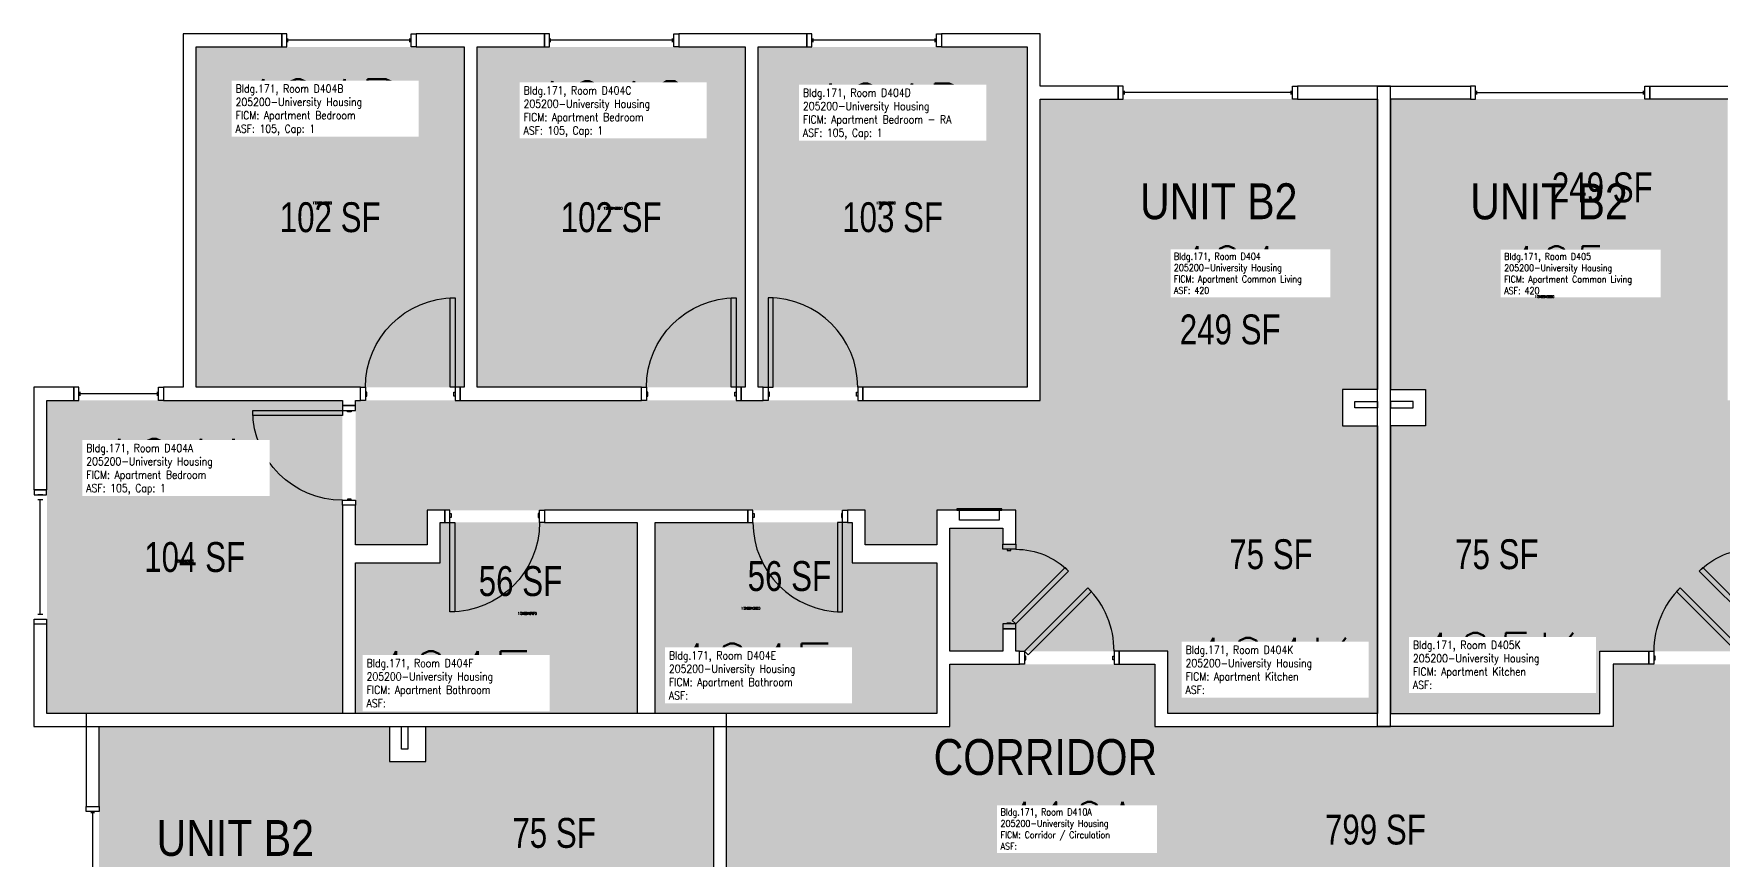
# Model space of a CAD drawing. Header units: inches. Extents: x -102 to 1651, y 245 to 1632.
# Drawn here: x -102 to 577, y 1300 to 1632 of the extents above; entities that cross this region are included whole.
import ezdxf
from ezdxf.enums import TextEntityAlignment as Align

# ---------------------------------------------------------------- set-up
doc = ezdxf.new("R2010")
doc.units = ezdxf.units.IN
doc.header["$LTSCALE"] = 48
doc.header["$MEASUREMENT"] = 0
for name, color, linetype in [('A-DOOR', 2, 'Continuous'), ('A-GLAZ', 1, 'Continuous'), ('A-IDEN-RNUM', 7, 'Continuous'), ('A-IDEN-SNUM', 4, 'Continuous'), ('A-IDEN-VNUM', 4, 'Continuous'), ('A-MISC', 1, 'Continuous'), ('A-WALL', 5, 'Continuous'), ('AREA-TEXT', 3, 'Continuous'), ('Rooms-Category-Color', 7, 'Continuous'), ('Rooms-College-Color', 7, 'Continuous'), ('Rooms-Department-Color', 7, 'Continuous'), ('Rooms-Division-Color', 7, 'Continuous'), ('Rooms-Information', 7, 'Continuous')]:
    doc.layers.add(name, color=color, linetype=linetype)
doc.styles.add('AREA', font='arial.ttf', dxfattribs={"width": 0.75, "height": 12})
doc.styles.add('ROOMSNUMBER', font='txt.shx', dxfattribs={"height": 0.03})
doc.styles.add('ROOMVNUMBER', font='simplex.shx', dxfattribs={"width": 0.85})
doc.styles.get("Standard").update_dxf_attribs({"font": 'ARIALN.TTF'})

msp = doc.modelspace()

# ---------------------------------------------------------------- hatches: boundary and pattern name
h = msp.add_hatch()
h.set_pattern_fill('ANSI31', color=256, style=0)
h.set_pattern_definition([(45, (-160.85672, 2004.84335), (-0.088388348, 0.088388348), [])])
h.paths.add_polyline_path([(170.61, 1420.89), (229.35, 1420.89), (229.35, 1411.68), (170.61, 1411.68)], flags=9)
at = {"layer": 'Rooms-Category-Color', "true_color": 0x728ef3}
for points in [[(-36.38, 1489.95), (-36.38, 1626.7), (71.25, 1626.7), (71.25, 1489.95)], [(76.5, 1626.7), (76.5, 1489.95), (184.12, 1489.95), (184.12, 1626.7)], [(297.37, 1626.7), (189.37, 1626.7), (189.37, 1489.95), (297.37, 1489.95)], [(438.11, 1489.13), (353.96, 1489.13), (353.96, 1384), (292.84, 1384), (292.84, 1392.95), (287.59, 1392.95), (287.59, 1384), (266.39, 1384), (266.39, 1433.38), (287.59, 1433.38), (287.59, 1426.95), (292.84, 1426.95), (292.84, 1440.63), (261.14, 1440.63), (261.14, 1426.75), (232.39, 1426.75), (232.39, 1440.63), (56.36, 1440.63), (56.36, 1426.75), (27.61, 1426.75), (27.61, 1484.75), (302.61, 1484.75), (302.61, 1605.75), (438.11, 1605.75)], [(443.36, 1489.13), (527.5, 1489.13), (527.5, 1384), (588.62, 1384), (588.62, 1392.95), (593.87, 1392.95), (593.87, 1384), (615.07, 1384), (615.07, 1433.38), (593.87, 1433.38), (593.87, 1426.95), (588.62, 1426.95), (588.62, 1440.63), (620.32, 1440.63), (620.32, 1426.75), (649.07, 1426.75), (649.07, 1440.63), (825.11, 1440.63), (825.11, 1426.75), (853.86, 1426.75), (853.86, 1484.75), (578.86, 1484.75), (578.86, 1605.75), (443.36, 1605.75)], [(353.96, 1359), (353.96, 1489.13), (424.11, 1489.13), (424.11, 1474.5), (438.11, 1474.5), (438.11, 1359)], [(527.5, 1359), (527.5, 1489.13), (457.36, 1489.13), (457.36, 1474.5), (443.36, 1474.5), (443.36, 1359)], [(-96.38, 1358.95), (-96.38, 1484.7), (22.37, 1484.7), (22.37, 1358.95)], [(27.62, 1358.95), (27.62, 1419.45), (61.62, 1419.45), (61.62, 1435.7), (140.77, 1435.7), (140.77, 1358.95)], [(148.02, 1358.95), (148.02, 1435.7), (227.16, 1435.7), (227.16, 1419.45), (261.16, 1419.45), (261.16, 1358.95)], [(41.23, 1353.75), (41.23, 1269.61), (146.65, 1269.49), (146.65, 1208.36), (137.41, 1208.48), (137.41, 1203.23), (146.36, 1203.23), (146.36, 1182.03), (96.98, 1182.03), (96.98, 1203.23), (103.41, 1203.23), (103.41, 1208.48), (89.73, 1208.48), (89.73, 1176.78), (103.61, 1176.78), (103.61, 1147.66), (89.73, 1147.85), (89.73, 972.19), (103.61, 972), (103.61, 943.25), (45.61, 943.25), (45.61, 1218.25), (-75.39, 1218.25), (-75.39, 1353.75)], [(171.36, 1269.61), (41.23, 1269.61), (41.23, 1339.75), (55.86, 1339.75), (55.86, 1353.75), (171.36, 1353.75)]]:
    msp.add_hatch(color=171, dxfattribs=at).paths.add_polyline_path(points)
at = {"layer": 'Rooms-Category-Color', "true_color": 0xadadad}
msp.add_hatch(color=253, dxfattribs=at).paths.add_polyline_path([(992.88, 1273.75), (992.88, 1349.75), (977.88, 1349.75), (977.88, 1353.75), (615.09, 1353.75), (615.09, 1378.75), (532.77, 1378.75), (532.77, 1353.75), (348.73, 1353.75), (348.73, 1378.75), (266.41, 1378.75), (266.41, 1353.75), (176.62, 1353.75), (176.62, 1264.36), (151.63, 1264.36), (151.63, 1182.03), (176.62, 1182.03), (176.62, 594.37), (236.63, 594.37), (236.63, 985.16), (261.63, 985.16), (261.63, 1067.48), (236.63, 1067.48), (236, 1270.38), (381, 1270.38), (381, 1248.88), (524.58, 1248.75), (568.58, 1248.87), (568.58, 1269.75), (654.53, 1269.75), (654.53, 1293.75), (900.22, 1293.75), (900.22, 1269.75), (977.88, 1269.75), (977.88, 1273.75)])
at = {"layer": 'Rooms-College-Color', "true_color": 0xadadad}
for points in [[(-36.38, 1489.95), (-36.38, 1626.7), (71.25, 1626.7), (71.25, 1489.95)], [(76.5, 1626.7), (76.5, 1489.95), (184.12, 1489.95), (184.12, 1626.7)], [(297.37, 1626.7), (189.37, 1626.7), (189.37, 1489.95), (297.37, 1489.95)], [(438.11, 1489.13), (353.96, 1489.13), (353.96, 1384), (292.84, 1384), (292.84, 1392.95), (287.59, 1392.95), (287.59, 1384), (266.39, 1384), (266.39, 1433.38), (287.59, 1433.38), (287.59, 1426.95), (292.84, 1426.95), (292.84, 1440.63), (261.14, 1440.63), (261.14, 1426.75), (232.39, 1426.75), (232.39, 1440.63), (56.36, 1440.63), (56.36, 1426.75), (27.61, 1426.75), (27.61, 1484.75), (302.61, 1484.75), (302.61, 1605.75), (438.11, 1605.75)], [(443.36, 1489.13), (527.5, 1489.13), (527.5, 1384), (588.62, 1384), (588.62, 1392.95), (593.87, 1392.95), (593.87, 1384), (615.07, 1384), (615.07, 1433.38), (593.87, 1433.38), (593.87, 1426.95), (588.62, 1426.95), (588.62, 1440.63), (620.32, 1440.63), (620.32, 1426.75), (649.07, 1426.75), (649.07, 1440.63), (825.11, 1440.63), (825.11, 1426.75), (853.86, 1426.75), (853.86, 1484.75), (578.86, 1484.75), (578.86, 1605.75), (443.36, 1605.75)], [(353.96, 1359), (353.96, 1489.13), (424.11, 1489.13), (424.11, 1474.5), (438.11, 1474.5), (438.11, 1359)], [(527.5, 1359), (527.5, 1489.13), (457.36, 1489.13), (457.36, 1474.5), (443.36, 1474.5), (443.36, 1359)], [(-96.38, 1358.95), (-96.38, 1484.7), (22.37, 1484.7), (22.37, 1358.95)], [(27.62, 1358.95), (27.62, 1419.45), (61.62, 1419.45), (61.62, 1435.7), (140.77, 1435.7), (140.77, 1358.95)], [(148.02, 1358.95), (148.02, 1435.7), (227.16, 1435.7), (227.16, 1419.45), (261.16, 1419.45), (261.16, 1358.95)], [(992.88, 1273.75), (992.88, 1349.75), (977.88, 1349.75), (977.88, 1353.75), (615.09, 1353.75), (615.09, 1378.75), (532.77, 1378.75), (532.77, 1353.75), (348.73, 1353.75), (348.73, 1378.75), (266.41, 1378.75), (266.41, 1353.75), (176.62, 1353.75), (176.62, 1264.36), (151.63, 1264.36), (151.63, 1182.03), (176.62, 1182.03), (176.62, 594.37), (236.63, 594.37), (236.63, 985.16), (261.63, 985.16), (261.63, 1067.48), (236.63, 1067.48), (236, 1270.38), (381, 1270.38), (381, 1248.88), (524.58, 1248.75), (568.58, 1248.87), (568.58, 1269.75), (654.53, 1269.75), (654.53, 1293.75), (900.22, 1293.75), (900.22, 1269.75), (977.88, 1269.75), (977.88, 1273.75)], [(41.23, 1353.75), (41.23, 1269.61), (146.65, 1269.49), (146.65, 1208.36), (137.41, 1208.48), (137.41, 1203.23), (146.36, 1203.23), (146.36, 1182.03), (96.98, 1182.03), (96.98, 1203.23), (103.41, 1203.23), (103.41, 1208.48), (89.73, 1208.48), (89.73, 1176.78), (103.61, 1176.78), (103.61, 1147.66), (89.73, 1147.85), (89.73, 972.19), (103.61, 972), (103.61, 943.25), (45.61, 943.25), (45.61, 1218.25), (-75.39, 1218.25), (-75.39, 1353.75)], [(171.36, 1269.61), (41.23, 1269.61), (41.23, 1339.75), (55.86, 1339.75), (55.86, 1353.75), (171.36, 1353.75)]]:
    msp.add_hatch(color=253, dxfattribs=at).paths.add_polyline_path(points)
at = {"layer": 'Rooms-Department-Color', "true_color": 0x604aed}
for points in [[(-36.38, 1489.95), (-36.38, 1626.7), (71.25, 1626.7), (71.25, 1489.95)], [(76.5, 1626.7), (76.5, 1489.95), (184.12, 1489.95), (184.12, 1626.7)], [(297.37, 1626.7), (189.37, 1626.7), (189.37, 1489.95), (297.37, 1489.95)], [(438.11, 1489.13), (353.96, 1489.13), (353.96, 1384), (292.84, 1384), (292.84, 1392.95), (287.59, 1392.95), (287.59, 1384), (266.39, 1384), (266.39, 1433.38), (287.59, 1433.38), (287.59, 1426.95), (292.84, 1426.95), (292.84, 1440.63), (261.14, 1440.63), (261.14, 1426.75), (232.39, 1426.75), (232.39, 1440.63), (56.36, 1440.63), (56.36, 1426.75), (27.61, 1426.75), (27.61, 1484.75), (302.61, 1484.75), (302.61, 1605.75), (438.11, 1605.75)], [(443.36, 1489.13), (527.5, 1489.13), (527.5, 1384), (588.62, 1384), (588.62, 1392.95), (593.87, 1392.95), (593.87, 1384), (615.07, 1384), (615.07, 1433.38), (593.87, 1433.38), (593.87, 1426.95), (588.62, 1426.95), (588.62, 1440.63), (620.32, 1440.63), (620.32, 1426.75), (649.07, 1426.75), (649.07, 1440.63), (825.11, 1440.63), (825.11, 1426.75), (853.86, 1426.75), (853.86, 1484.75), (578.86, 1484.75), (578.86, 1605.75), (443.36, 1605.75)], [(353.96, 1359), (353.96, 1489.13), (424.11, 1489.13), (424.11, 1474.5), (438.11, 1474.5), (438.11, 1359)], [(527.5, 1359), (527.5, 1489.13), (457.36, 1489.13), (457.36, 1474.5), (443.36, 1474.5), (443.36, 1359)], [(-96.38, 1358.95), (-96.38, 1484.7), (22.37, 1484.7), (22.37, 1358.95)], [(27.62, 1358.95), (27.62, 1419.45), (61.62, 1419.45), (61.62, 1435.7), (140.77, 1435.7), (140.77, 1358.95)], [(148.02, 1358.95), (148.02, 1435.7), (227.16, 1435.7), (227.16, 1419.45), (261.16, 1419.45), (261.16, 1358.95)], [(41.23, 1353.75), (41.23, 1269.61), (146.65, 1269.49), (146.65, 1208.36), (137.41, 1208.48), (137.41, 1203.23), (146.36, 1203.23), (146.36, 1182.03), (96.98, 1182.03), (96.98, 1203.23), (103.41, 1203.23), (103.41, 1208.48), (89.73, 1208.48), (89.73, 1176.78), (103.61, 1176.78), (103.61, 1147.66), (89.73, 1147.85), (89.73, 972.19), (103.61, 972), (103.61, 943.25), (45.61, 943.25), (45.61, 1218.25), (-75.39, 1218.25), (-75.39, 1353.75)], [(171.36, 1269.61), (41.23, 1269.61), (41.23, 1339.75), (55.86, 1339.75), (55.86, 1353.75), (171.36, 1353.75)]]:
    msp.add_hatch(color=173, dxfattribs=at).paths.add_polyline_path(points)
at = {"layer": 'Rooms-Department-Color', "true_color": 0xacacac}
msp.add_hatch(color=253, dxfattribs=at).paths.add_polyline_path([(992.88, 1273.75), (992.88, 1349.75), (977.88, 1349.75), (977.88, 1353.75), (615.09, 1353.75), (615.09, 1378.75), (532.77, 1378.75), (532.77, 1353.75), (348.73, 1353.75), (348.73, 1378.75), (266.41, 1378.75), (266.41, 1353.75), (176.62, 1353.75), (176.62, 1264.36), (151.63, 1264.36), (151.63, 1182.03), (176.62, 1182.03), (176.62, 594.37), (236.63, 594.37), (236.63, 985.16), (261.63, 985.16), (261.63, 1067.48), (236.63, 1067.48), (236, 1270.38), (381, 1270.38), (381, 1248.88), (524.58, 1248.75), (568.58, 1248.87), (568.58, 1269.75), (654.53, 1269.75), (654.53, 1293.75), (900.22, 1293.75), (900.22, 1269.75), (977.88, 1269.75), (977.88, 1273.75)])
at = {"layer": 'Rooms-Division-Color', "true_color": 0x604aed}
for points in [[(-36.38, 1489.95), (-36.38, 1626.7), (71.25, 1626.7), (71.25, 1489.95)], [(76.5, 1626.7), (76.5, 1489.95), (184.12, 1489.95), (184.12, 1626.7)], [(297.37, 1626.7), (189.37, 1626.7), (189.37, 1489.95), (297.37, 1489.95)], [(438.11, 1489.13), (353.96, 1489.13), (353.96, 1384), (292.84, 1384), (292.84, 1392.95), (287.59, 1392.95), (287.59, 1384), (266.39, 1384), (266.39, 1433.38), (287.59, 1433.38), (287.59, 1426.95), (292.84, 1426.95), (292.84, 1440.63), (261.14, 1440.63), (261.14, 1426.75), (232.39, 1426.75), (232.39, 1440.63), (56.36, 1440.63), (56.36, 1426.75), (27.61, 1426.75), (27.61, 1484.75), (302.61, 1484.75), (302.61, 1605.75), (438.11, 1605.75)], [(443.36, 1489.13), (527.5, 1489.13), (527.5, 1384), (588.62, 1384), (588.62, 1392.95), (593.87, 1392.95), (593.87, 1384), (615.07, 1384), (615.07, 1433.38), (593.87, 1433.38), (593.87, 1426.95), (588.62, 1426.95), (588.62, 1440.63), (620.32, 1440.63), (620.32, 1426.75), (649.07, 1426.75), (649.07, 1440.63), (825.11, 1440.63), (825.11, 1426.75), (853.86, 1426.75), (853.86, 1484.75), (578.86, 1484.75), (578.86, 1605.75), (443.36, 1605.75)], [(353.96, 1359), (353.96, 1489.13), (424.11, 1489.13), (424.11, 1474.5), (438.11, 1474.5), (438.11, 1359)], [(527.5, 1359), (527.5, 1489.13), (457.36, 1489.13), (457.36, 1474.5), (443.36, 1474.5), (443.36, 1359)], [(-96.38, 1358.95), (-96.38, 1484.7), (22.37, 1484.7), (22.37, 1358.95)], [(27.62, 1358.95), (27.62, 1419.45), (61.62, 1419.45), (61.62, 1435.7), (140.77, 1435.7), (140.77, 1358.95)], [(148.02, 1358.95), (148.02, 1435.7), (227.16, 1435.7), (227.16, 1419.45), (261.16, 1419.45), (261.16, 1358.95)], [(41.23, 1353.75), (41.23, 1269.61), (146.65, 1269.49), (146.65, 1208.36), (137.41, 1208.48), (137.41, 1203.23), (146.36, 1203.23), (146.36, 1182.03), (96.98, 1182.03), (96.98, 1203.23), (103.41, 1203.23), (103.41, 1208.48), (89.73, 1208.48), (89.73, 1176.78), (103.61, 1176.78), (103.61, 1147.66), (89.73, 1147.85), (89.73, 972.19), (103.61, 972), (103.61, 943.25), (45.61, 943.25), (45.61, 1218.25), (-75.39, 1218.25), (-75.39, 1353.75)], [(171.36, 1269.61), (41.23, 1269.61), (41.23, 1339.75), (55.86, 1339.75), (55.86, 1353.75), (171.36, 1353.75)]]:
    msp.add_hatch(color=173, dxfattribs=at).paths.add_polyline_path(points)
at = {"layer": 'Rooms-Division-Color', "true_color": 0xadadad}
msp.add_hatch(color=253, dxfattribs=at).paths.add_polyline_path([(992.88, 1273.75), (992.88, 1349.75), (977.88, 1349.75), (977.88, 1353.75), (615.09, 1353.75), (615.09, 1378.75), (532.77, 1378.75), (532.77, 1353.75), (348.73, 1353.75), (348.73, 1378.75), (266.41, 1378.75), (266.41, 1353.75), (176.62, 1353.75), (176.62, 1264.36), (151.63, 1264.36), (151.63, 1182.03), (176.62, 1182.03), (176.62, 594.37), (236.63, 594.37), (236.63, 985.16), (261.63, 985.16), (261.63, 1067.48), (236.63, 1067.48), (236, 1270.38), (381, 1270.38), (381, 1248.88), (524.58, 1248.75), (568.58, 1248.87), (568.58, 1269.75), (654.53, 1269.75), (654.53, 1293.75), (900.22, 1293.75), (900.22, 1269.75), (977.88, 1269.75), (977.88, 1273.75)])

# ---------------------------------------------------------------- linework, layer by layer
at = {"layer": 'A-DOOR'}
for points in [[(67.62, 1490), (65.62, 1490), (65.62, 1526), (67.62, 1526)], [(180.5, 1490), (178.5, 1490), (178.5, 1526), (180.5, 1526)], [(193.37, 1490), (195.37, 1490), (195.37, 1526), (193.37, 1526)], [(31.62, 1484.75), (29.62, 1484.75), (29.62, 1490), (31.62, 1490)], [(31.62, 1486.5), (32.12, 1486.5), (32.12, 1488), (31.62, 1488)], [(67.62, 1486.5), (67.12, 1486.5), (67.12, 1488), (67.62, 1488)], [(67.62, 1484.75), (69.62, 1484.75), (69.62, 1490), (67.62, 1490)], [(144.5, 1484.75), (142.5, 1484.75), (142.5, 1490), (144.5, 1490)], [(144.5, 1486.5), (145, 1486.5), (145, 1488), (144.5, 1488)], [(180.5, 1486.5), (180, 1486.5), (180, 1488), (180.5, 1488)], [(180.5, 1484.75), (182.5, 1484.75), (182.5, 1490), (180.5, 1490)], [(193.37, 1484.75), (191.37, 1484.75), (191.37, 1490), (193.37, 1490)], [(193.37, 1486.5), (193.87, 1486.5), (193.87, 1488), (193.37, 1488)], [(229.37, 1486.5), (228.87, 1486.5), (228.87, 1488), (229.37, 1488)], [(229.37, 1484.75), (231.37, 1484.75), (231.37, 1490), (229.37, 1490)], [(22.37, 1480.63), (22.37, 1478.63), (-13.63, 1478.63), (-13.63, 1480.63)], [(27.62, 1480.63), (27.62, 1482.63), (22.37, 1482.63), (22.37, 1480.63)], [(25.87, 1480.63), (25.87, 1480.13), (24.37, 1480.13), (24.37, 1480.63)], [(27.62, 1444.63), (27.62, 1442.63), (22.37, 1442.63), (22.37, 1444.63)], [(25.87, 1444.63), (25.87, 1445.13), (24.37, 1445.13), (24.37, 1444.63)], [(65.52, 1440.63), (63.52, 1440.63), (63.52, 1435.75), (65.52, 1435.75)], [(65.52, 1439.25), (66.02, 1439.25), (66.02, 1437.75), (65.52, 1437.75)], [(101.52, 1439.25), (101.02, 1439.25), (101.02, 1437.75), (101.52, 1437.75)], [(101.52, 1440.63), (103.52, 1440.63), (103.52, 1435.75), (101.52, 1435.75)], [(187.27, 1440.63), (185.27, 1440.63), (185.27, 1435.75), (187.27, 1435.75)], [(187.27, 1439.25), (187.77, 1439.25), (187.77, 1437.75), (187.27, 1437.75)], [(223.27, 1439.25), (222.77, 1439.25), (222.77, 1437.75), (223.27, 1437.75)], [(223.27, 1440.63), (225.27, 1440.63), (225.27, 1435.75), (223.27, 1435.75)], [(65.52, 1435.75), (67.52, 1435.75), (67.52, 1399.75), (65.52, 1399.75)], [(223.27, 1435.75), (221.27, 1435.75), (221.27, 1399.75), (223.27, 1399.75)], [(287.61, 1424.95), (287.61, 1426.95), (292.86, 1426.95), (292.86, 1424.95)], [(289.36, 1424.95), (289.36, 1424.45), (290.86, 1424.45), (290.86, 1424.95)], [(292.86, 1394.95), (291.44, 1396.36), (312.66, 1417.58), (314.07, 1416.16)], [(588.64, 1394.95), (590.06, 1396.36), (568.84, 1417.58), (567.43, 1416.16)], [(296.34, 1384), (297.76, 1382.59), (323.21, 1408.04), (321.8, 1409.46)], [(585.16, 1384), (583.74, 1382.59), (558.29, 1408.04), (559.7, 1409.46)], [(287.61, 1394.95), (287.61, 1392.95), (292.86, 1392.95), (292.86, 1394.95)], [(289.36, 1394.95), (289.36, 1395.45), (290.86, 1395.45), (290.86, 1394.95)], [(296.34, 1378.75), (294.34, 1378.75), (294.34, 1384), (296.34, 1384)], [(296.34, 1380.5), (296.84, 1380.5), (296.84, 1382), (296.34, 1382)], [(332.34, 1380.5), (331.84, 1380.5), (331.84, 1382), (332.34, 1382)], [(332.34, 1378.75), (334.34, 1378.75), (334.34, 1384), (332.34, 1384)], [(549.16, 1378.75), (547.16, 1378.75), (547.16, 1384), (549.16, 1384)], [(549.16, 1380.5), (549.66, 1380.5), (549.66, 1382), (549.16, 1382)]]:
    msp.add_lwpolyline(points, close=True, dxfattribs=at)
at = {"layer": 'A-DOOR', "extrusion": (0, 0, -1)}
for centre, radius, start, end in [((-67.62, 1490), 36, 0, 90), ((-180.5, 1490), 36, 0, 90), ((-22.37, 1480.63), 36, 270, 0), ((-65.52, 1435.75), 36, 180, 270), ((-292.86, 1394.95), 30, 90, 135), ((-588.64, 1394.95), 30, 45, 90)]:
    msp.add_arc(centre, radius, start, end, dxfattribs=at)
at = {"layer": 'A-DOOR'}
for centre, start, end in [((193.37, 1490), 0, 90), ((223.27, 1435.75), 180, 270), ((296.34, 1384), 0, 45), ((585.16, 1384), 135, 180)]:
    msp.add_arc(centre, 36, start, end, dxfattribs=at)
at = {"layer": 'A-GLAZ'}
for p, q in [((0.47, 1628.63), (0.47, 1630.13)), ((49.47, 1629.38), (0.47, 1629.38)), ((49.47, 1628.63), (49.47, 1630.13)), ((106, 1628.63), (106, 1630.13)), ((155, 1629.38), (106, 1629.38)), ((155, 1628.63), (155, 1630.13)), ((211.47, 1628.63), (211.47, 1630.13)), ((260.47, 1629.38), (211.47, 1629.38)), ((260.47, 1628.63), (260.47, 1630.13)), ((336.51, 1607.63), (336.51, 1609.13)), ((403.51, 1607.63), (403.51, 1609.13)), ((477.99, 1607.63), (477.99, 1609.13)), ((544.99, 1607.63), (544.99, 1609.13)), ((403.51, 1608.38), (336.51, 1608.38)), ((477.99, 1608.38), (544.99, 1608.38)), ((-82.99, 1486.63), (-82.99, 1488.13)), ((-51.99, 1487.38), (-82.99, 1487.38)), ((-51.99, 1486.63), (-51.99, 1488.13)), ((-96.5, 1448.87), (-101.5, 1448.87)), ((-101.5, 1448.87), (-101.5, 1446.87)), ((-101.5, 1446.87), (-96.5, 1446.87)), ((-98, 1446.87), (-100, 1446.87)), ((-96.5, 1446.87), (-96.5, 1448.87)), ((-100, 1444.87), (-98, 1444.87)), ((-99, 1398.87), (-99, 1444.87)), ((-100, 1398.87), (-98, 1398.87)), ((-101.5, 1396.87), (-96.5, 1396.87)), ((-101.5, 1394.87), (-101.5, 1396.87)), ((-96.5, 1394.87), (-101.5, 1394.87)), ((-100, 1396.87), (-98, 1396.87)), ((-96.5, 1396.87), (-96.5, 1394.87)), ((-77.25, 1319.13), (-78.75, 1319.13)), ((-78, 1319.13), (-78, 1252.13))]:
    msp.add_line(p, q, dxfattribs=at)
for points in [[(-0.03, 1632), (-2.03, 1632), (-2.03, 1626.75), (-0.03, 1626.75)], [(49.97, 1632), (51.97, 1632), (51.97, 1626.75), (49.97, 1626.75)], [(105.5, 1632), (103.5, 1632), (103.5, 1626.75), (105.5, 1626.75)], [(155.5, 1632), (157.5, 1632), (157.5, 1626.75), (155.5, 1626.75)], [(210.97, 1632), (208.97, 1632), (208.97, 1626.75), (210.97, 1626.75)], [(260.97, 1632), (262.97, 1632), (262.97, 1626.75), (260.97, 1626.75)], [(336.01, 1611), (334.01, 1611), (334.01, 1605.75), (336.01, 1605.75)], [(404.01, 1611), (406.01, 1611), (406.01, 1605.75), (404.01, 1605.75)], [(477.49, 1611), (475.49, 1611), (475.49, 1605.75), (477.49, 1605.75)], [(545.49, 1611), (547.49, 1611), (547.49, 1605.75), (545.49, 1605.75)], [(-83.49, 1490), (-85.49, 1490), (-85.49, 1484.75), (-83.49, 1484.75)], [(-51.49, 1490), (-49.49, 1490), (-49.49, 1484.75), (-51.49, 1484.75)], [(-80.62, 1319.63), (-80.62, 1321.63), (-75.37, 1321.63), (-75.37, 1319.63)]]:
    msp.add_lwpolyline(points, close=True, dxfattribs=at)
at = {"layer": 'A-MISC'}
msp.add_lwpolyline([(287.2, 1440.63), (287.2, 1441.13), (269.2, 1441.13), (269.2, 1440.63)], close=True, dxfattribs=at)
msp.add_lwpolyline([(286.2, 1440.63), (286.2, 1436.63), (270.2, 1436.63), (270.2, 1440.63)], dxfattribs=at)
at = {"layer": 'A-WALL'}
for p, q in [((-41.63, 1632), (-41.63, 1490)), ((-2.03, 1632), (-41.63, 1632)), ((-2.03, 1626.75), (-2.03, 1632)), ((51.97, 1632), (51.97, 1626.75)), ((103.5, 1632), (51.97, 1632)), ((103.5, 1626.75), (103.5, 1632)), ((208.97, 1632), (157.5, 1632)), ((157.5, 1632), (157.5, 1626.75)), ((208.97, 1626.75), (208.97, 1632)), ((302.62, 1632), (262.97, 1632)), ((262.97, 1632), (262.97, 1626.75)), ((302.62, 1611), (302.62, 1632)), ((-36.38, 1490), (-36.38, 1626.75)), ((-36.38, 1626.75), (-2.03, 1626.75)), ((51.97, 1626.75), (71.25, 1626.75)), ((71.25, 1626.75), (71.25, 1490)), ((76.5, 1490), (76.5, 1626.75)), ((76.5, 1626.75), (103.5, 1626.75)), ((157.5, 1626.75), (184.12, 1626.75)), ((184.12, 1626.75), (184.12, 1490)), ((189.37, 1626.75), (208.97, 1626.75)), ((189.37, 1490), (189.37, 1626.75)), ((262.97, 1626.75), (297.37, 1626.75)), ((297.37, 1626.75), (297.37, 1490)), ((334.01, 1611), (302.62, 1611)), ((334.01, 1605.75), (334.01, 1611)), ((443.37, 1611), (406.01, 1611)), ((406.01, 1611), (406.01, 1605.75)), ((438.12, 1611), (475.49, 1611)), ((438.12, 1353.75), (438.12, 1611)), ((443.37, 1353.75), (443.37, 1611)), ((475.49, 1611), (475.49, 1605.75)), ((547.49, 1611), (578.87, 1611)), ((547.49, 1605.75), (547.49, 1611)), ((302.62, 1484.75), (302.62, 1605.75)), ((302.62, 1605.75), (334.01, 1605.75)), ((406.01, 1605.75), (438.12, 1605.75)), ((438.12, 1605.75), (438.12, 1489.13)), ((475.49, 1605.75), (443.37, 1605.75)), ((443.37, 1605.75), (443.37, 1489.13)), ((578.87, 1605.75), (547.49, 1605.75)), ((-101.63, 1490), (-101.63, 1448.87)), ((-85.49, 1490), (-101.63, 1490)), ((-85.49, 1484.75), (-85.49, 1490)), ((-41.63, 1490), (-49.49, 1490)), ((-49.49, 1490), (-49.49, 1484.75)), ((29.62, 1490), (-36.38, 1490)), ((29.62, 1484.75), (29.62, 1490)), ((71.25, 1490), (69.62, 1490)), ((69.62, 1490), (69.62, 1484.75)), ((142.5, 1490), (76.5, 1490)), ((142.5, 1484.75), (142.5, 1490)), ((184.12, 1490), (182.5, 1490)), ((182.5, 1490), (182.5, 1484.75)), ((191.37, 1490), (189.37, 1490)), ((191.37, 1484.75), (191.37, 1490)), ((297.37, 1490), (231.37, 1490)), ((231.37, 1490), (231.37, 1484.75)), ((424.12, 1489.13), (424.12, 1474.5)), ((438.12, 1489.13), (424.12, 1489.13)), ((443.37, 1489.13), (457.37, 1489.13)), ((457.37, 1489.13), (457.37, 1474.5)), ((-96.38, 1448.87), (-96.38, 1484.75)), ((-96.38, 1484.75), (-85.49, 1484.75)), ((-49.49, 1484.75), (-41, 1484.75)), ((-41, 1484.75), (22.37, 1484.75)), ((22.37, 1484.75), (22.37, 1482.63)), ((22.37, 1482.63), (27.62, 1482.63)), ((27.62, 1484.75), (29.62, 1484.75)), ((27.62, 1482.63), (27.62, 1484.75)), ((69.62, 1484.75), (142.5, 1484.75)), ((182.5, 1484.75), (191.37, 1484.75)), ((231.37, 1484.75), (302.62, 1484.75)), ((429, 1481.75), (429, 1484.25)), ((429, 1484.25), (438.12, 1484.25)), ((438.12, 1481.75), (429, 1481.75)), ((438.12, 1484.25), (438.12, 1481.75)), ((443.37, 1484.25), (443.37, 1481.75)), ((452.5, 1484.25), (443.37, 1484.25)), ((443.37, 1481.75), (452.5, 1481.75)), ((452.5, 1481.75), (452.5, 1484.25)), ((424.12, 1474.5), (438.12, 1474.5)), ((438.12, 1474.5), (438.12, 1359)), ((443.37, 1474.5), (443.37, 1359)), ((457.37, 1474.5), (443.37, 1474.5)), ((-101.63, 1448.87), (-96.38, 1448.87)), ((27.62, 1442.63), (22.37, 1442.63)), ((22.37, 1442.63), (22.37, 1440)), ((22.37, 1440), (22.37, 1359)), ((27.62, 1440), (27.62, 1442.63)), ((27.62, 1426.75), (27.62, 1440)), ((63.52, 1440.63), (56.37, 1440.63)), ((56.37, 1440.63), (56.37, 1426.75)), ((63.52, 1435.75), (63.52, 1440.63)), ((185.27, 1440.63), (103.52, 1440.63)), ((103.52, 1440.63), (103.52, 1435.75)), ((185.27, 1435.75), (185.27, 1440.63)), ((232.41, 1440.63), (225.27, 1440.63)), ((225.27, 1440.63), (225.27, 1435.75)), ((232.41, 1426.75), (232.41, 1440.63)), ((292.86, 1440.63), (261.16, 1440.63)), ((261.16, 1440.63), (261.16, 1426.75)), ((292.86, 1426.95), (292.86, 1440.63)), ((61.62, 1435.75), (63.52, 1435.75)), ((61.62, 1419.5), (61.62, 1435.75)), ((103.52, 1435.75), (140.77, 1435.75)), ((140.77, 1435.75), (140.77, 1359)), ((148.02, 1435.75), (185.27, 1435.75)), ((148.02, 1359), (148.02, 1435.75)), ((225.27, 1435.75), (227.16, 1435.75)), ((227.16, 1435.75), (227.16, 1419.5)), ((266.41, 1433.38), (287.61, 1433.38)), ((266.41, 1384), (266.41, 1433.38)), ((287.61, 1433.38), (287.61, 1426.95)), ((56.37, 1426.75), (27.62, 1426.75)), ((261.16, 1426.75), (232.41, 1426.75)), ((287.61, 1426.95), (292.86, 1426.95)), ((27.62, 1359), (27.62, 1419.5)), ((27.62, 1419.5), (61.62, 1419.5)), ((227.16, 1419.5), (261.16, 1419.5)), ((261.16, 1419.5), (261.16, 1359)), ((-96.38, 1394.87), (-101.63, 1394.87)), ((-101.63, 1394.87), (-101.63, 1353.75)), ((-96.38, 1359), (-96.38, 1394.87)), ((292.86, 1392.95), (287.61, 1392.95)), ((287.61, 1392.95), (287.61, 1384)), ((292.86, 1384), (292.86, 1392.95)), ((287.61, 1384), (266.41, 1384)), ((266.41, 1378.75), (294.34, 1378.75)), ((266.41, 1353.75), (266.41, 1378.75)), ((294.34, 1384), (292.86, 1384)), ((294.34, 1378.75), (294.34, 1384)), ((353.98, 1384), (334.34, 1384)), ((334.34, 1384), (334.34, 1378.75)), ((334.34, 1378.75), (348.73, 1378.75)), ((348.73, 1378.75), (348.73, 1353.75)), ((353.98, 1359), (353.98, 1384)), ((527.52, 1384), (547.16, 1384)), ((527.52, 1359), (527.52, 1384)), ((547.16, 1378.75), (532.77, 1378.75)), ((532.77, 1378.75), (532.77, 1353.75)), ((547.16, 1384), (547.16, 1378.75)), ((-44.24, 1359), (-96.38, 1359)), ((22.37, 1359), (-96.38, 1359)), ((-80.62, 1359), (-80.62, 1321.63)), ((176.62, 1359), (-80.62, 1359)), ((140.77, 1359), (27.62, 1359)), ((261.16, 1359), (148.02, 1359)), ((176.62, 1264.36), (176.62, 1359)), ((438.12, 1359), (353.98, 1359)), ((443.37, 1359), (527.52, 1359)), ((-101.63, 1353.75), (-44.24, 1353.75)), ((-101.63, 1353.75), (27, 1353.75)), ((-75.37, 1321.63), (-75.37, 1353.75)), ((-75.37, 1353.75), (41.25, 1353.75)), ((27, 1353.75), (266.41, 1353.75)), ((41.25, 1353.75), (41.25, 1339.75)), ((46.13, 1353.75), (48.63, 1353.75)), ((46.13, 1344.62), (46.13, 1353.75)), ((48.63, 1353.75), (48.63, 1344.62)), ((55.88, 1353.75), (171.38, 1353.75)), ((55.88, 1339.75), (55.88, 1353.75)), ((171.38, 1353.75), (171.38, 1269.61)), ((348.73, 1353.75), (443.37, 1353.75)), ((532.77, 1353.75), (438.12, 1353.75)), ((48.63, 1344.62), (46.13, 1344.62)), ((41.25, 1339.75), (55.88, 1339.75)), ((-80.62, 1321.63), (-75.37, 1321.63))]:
    msp.add_line(p, q, dxfattribs=at)

# ---------------------------------------------------------------- texts
at = {"layer": 'A-IDEN-RNUM', "style": 'ROOMSNUMBER', "width": 0.85}
for s, p in [('0404-B0', (14.2, 1564.01)), ('0404-C0', (131.03, 1561.86)), ('0404-D0', (240.69, 1564.01)), ('0404-00', (377.39, 1534.57)), ('0405-00', (505.24, 1526.4)), ('0404-A0', (-41.26, 1420.17)), ('0404-F0', (96.64, 1399.16)), ('0404-E0', (186.38, 1401.2)), ('0404-K0', (382.32, 1378.46)), ('0405-K0', (473.65, 1380.38)), ('0410-A0', (314.02, 1320.05))]:
    msp.add_text(s, height=1, dxfattribs=at).set_placement(p, align=Align.MIDDLE_CENTER)
at = {"layer": 'A-IDEN-SNUM', "style": 'ROOMSNUMBER', "width": 0.85}
for s, p in [('1710D404B0', (14.2, 1564.01)), ('1710D404C0', (131.03, 1561.86)), ('1710D404D0', (240.69, 1564.01)), ('1710D40400', (377.39, 1534.57)), ('1710D40500', (505.24, 1526.4)), ('1710D404A0', (-41.26, 1420.17)), ('1710D404F0', (96.64, 1399.16)), ('1710D404E0', (186.38, 1401.2)), ('1710D404K0', (382.32, 1378.46)), ('1710D405K0', (473.65, 1380.38)), ('1710D410A0', (314.02, 1320.05))]:
    msp.add_text(s, height=1, dxfattribs=at).set_placement(p, align=Align.MIDDLE_CENTER)
at = {"layer": 'A-IDEN-VNUM', "style": 'ROOMVNUMBER', "width": 0.85}
for s, height, p in [('404B', 22.5, (13.14, 1602.46)), ('404C', 22.5, (129.27, 1601.73)), ('404D', 22.5, (241.04, 1600.83)), ('404', 19.2, (377.74, 1537.13)), ('405', 19.2, (510.03, 1537.07)), ('404A', 22.5, (-45.93, 1458.1)), ('405K', 22.5, (486.07, 1380.07)), ('404E', 22.5, (186.74, 1375.87)), ('404K', 22.5, (394.75, 1378.14)), ('404F', 22.5, (65.3, 1372.76)), ('410A', 19.2, (314.71, 1313.89))]:
    msp.add_text(s, height=height, dxfattribs=at).set_placement(p, align=Align.MIDDLE_CENTER)
at = {"layer": 'A-MISC'}
for s, p in [('UNIT B2', (374.37, 1557.53)), ('UNIT B2', (507.04, 1557.47)), ('CORRIDOR', (304.73, 1334.29)), ('UNIT B2', (-20.69, 1301.77))]:
    msp.add_text(s, height=14.4, dxfattribs=at).set_placement(p, align=Align.CENTER)
at = {"layer": 'AREA-TEXT', "style": 'AREA', "width": 0.75}
for s, p in [('249 SF', (528.45, 1570.3)), ('102 SF', (17.44, 1558.33)), ('102 SF', (130.31, 1558.33)), ('103 SF', (243.37, 1558.33)), ('249 SF', (378.98, 1513.25)), ('104 SF', (-37, 1421.83)), ('75 SF', (395.37, 1422.96)), ('75 SF', (486.1, 1422.96)), ('56 SF', (201.9, 1414.19)), ('56 SF', (93.88, 1412.16)), ('75 SF', (107.39, 1311.01)), ('799 SF', (437.3, 1312.35))]:
    msp.add_text(s, height=12, dxfattribs=at).set_placement(p, align=Align.MIDDLE_CENTER)

# ---------------------------------------------------------------- next in the draw order: texts
at = {"layer": 'Rooms-Information', "attachment_point": 7, "style": 'ROOMVNUMBER', "bg_fill": 3, "box_fill_scale": 1.5, "bg_fill_color": 256, "bg_fill_true_color": 13158600, "bg_fill_transparency": 0}
for s, insert, char_height, width in [('Bldg.171, Room D404B^M^J205200-University Housing^M^JFICM: Apartment Bedroom^M^JASF: 105, Cap: 1', (-20.56, 1591.21), 3.2143, 72), ('Bldg.171, Room D404C^M^J205200-University Housing^M^JFICM: Apartment Bedroom^M^JASF: 105, Cap: 1', (95.12, 1590.48), 3.2143, 72), ('Bldg.171, Room D404D^M^J205200-University Housing^M^JFICM: Apartment Bedroom - RA^M^JASF: 105, Cap: 1', (207.35, 1589.58), 3.21429, 72), ('Bldg.171, Room D404^M^J205200-University Housing^M^JFICM: Apartment Common Living^M^JASF: 420', (356.37, 1527.53), 2.7429, 61.44), ('Bldg.171, Room D405^M^J205200-University Housing^M^JFICM: Apartment Common Living^M^JASF: 420', (489.04, 1527.47), 2.7429, 61.44), ('Bldg.171, Room D404A^M^J205200-University Housing^M^JFICM: Apartment Bedroom^M^JASF: 105, Cap: 1', (-80.54, 1446.85), 3.2143, 72), ('Bldg.171, Room D404E^M^J205200-University Housing^M^JFICM: Apartment Bathroom^M^JASF: ', (153.5, 1364.62), 3.2143, 72), ('Bldg.171, Room D404K^M^J205200-University Housing^M^JFICM: Apartment Kitchen^M^JASF: ', (361.05, 1366.89), 3.2143, 72), ('Bldg.171, Room D405K^M^J205200-University Housing^M^JFICM: Apartment Kitchen^M^JASF: ', (452.37, 1368.82), 3.2143, 72), ('Bldg.171, Room D404F^M^J205200-University Housing^M^JFICM: Apartment Bathroom^M^JASF: ', (32.06, 1361.51), 3.2143, 72), ('Bldg.171, Room D410A^M^J205200-University Housing^M^JFICM: Corridor / Circulation^M^JASF: ', (286.73, 1304.29), 2.7429, 61.44)]:
    msp.add_mtext(s, dxfattribs=dict(at, insert=insert, char_height=char_height, width=width))

doc.saveas('drawing.dxf')
